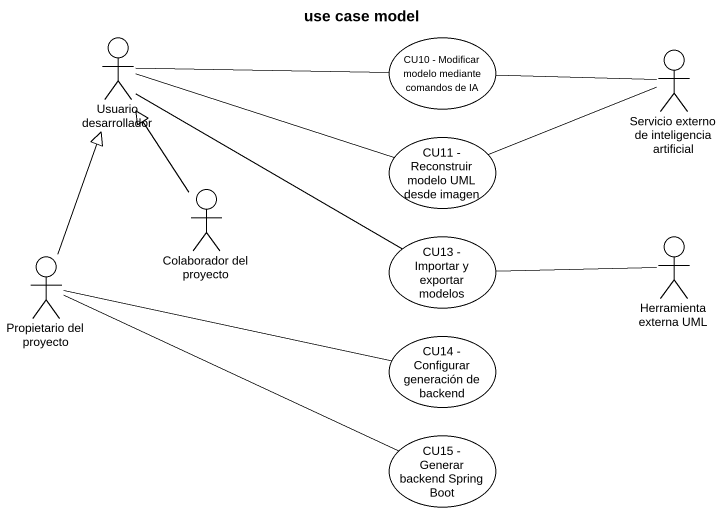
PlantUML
@startuml
title use case model
actor "Usuario desarrollador" as Usuario_desarrollador
usecase "CU10 - Modificar modelo mediante comandos de IA" as CU10_Modificar_modelo
actor "Servicio externo de inteligencia artificial" as Servicio_externo_de
usecase "CU11 - Reconstruir modelo UML desde imagen" as CU11_Reconstruir_modelo_UML
actor "Colaborador del proyecto" as Colaborador_del_proyecto
actor "Propietario del proyecto" as Propietario_del_proyecto
usecase "CU13 - Importar y exportar modelos" as CU13_Importar_y_exportar
actor "Herramienta externa UML" as Herramienta_externa_UML
usecase "CU14 - Configurar generación de backend" as CU14_Configurar_generación
usecase "CU15 - Generar backend Spring Boot" as CU15_Generar_backend_Spring
Usuario_desarrollador -right- CU10_Modificar_modelo
Usuario_desarrollador -right- CU11_Reconstruir_modelo_UML
Usuario_desarrollador -right- CU13_Importar_y_exportar
CU10_Modificar_modelo -right- Servicio_externo_de
CU11_Reconstruir_modelo_UML -right- Servicio_externo_de
Colaborador_del_proyecto -up-|> Usuario_desarrollador
Propietario_del_proyecto -up-|> Usuario_desarrollador
Propietario_del_proyecto -right- CU14_Configurar_generación
Propietario_del_proyecto -right- CU15_Generar_backend_Spring
CU13_Importar_y_exportar -right- Herramienta_externa_UML
@enduml
